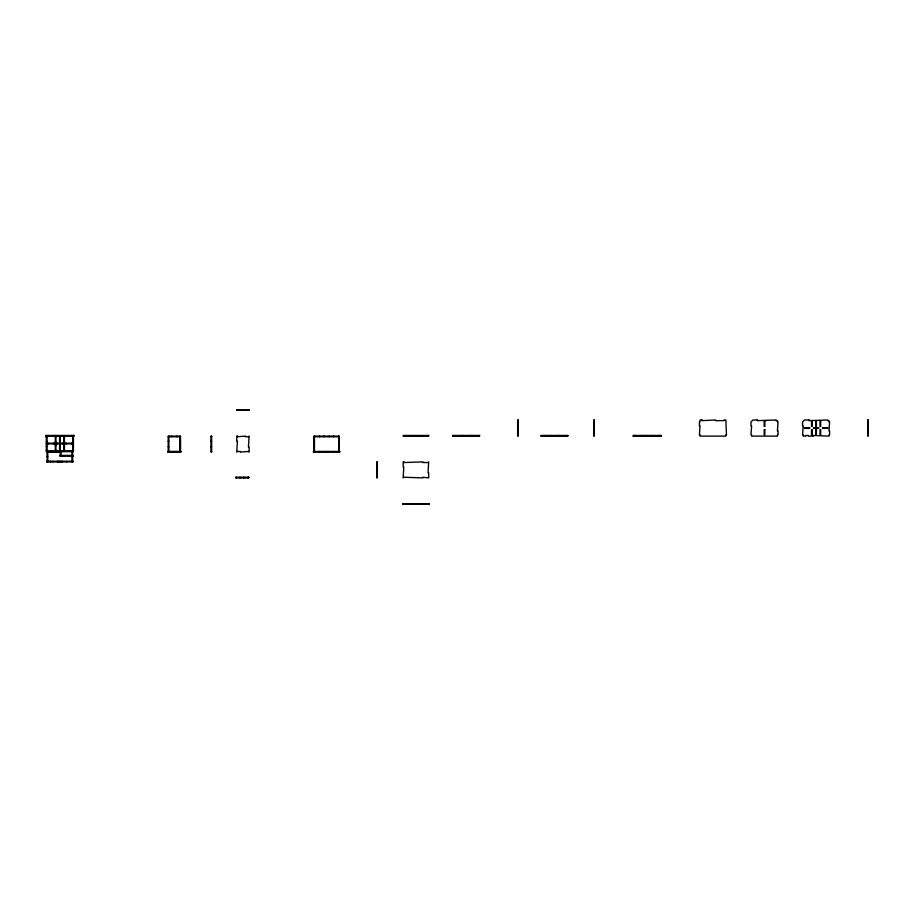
<?xml version="1.0" encoding="UTF-8"?>
<svg xmlns="http://www.w3.org/2000/svg" width="914" height="914" viewBox="0 0 914 914"><rect width="100%" height="100%" fill="white"/><g stroke="black" fill="none" stroke-linecap="round" stroke-linejoin="round"><path stroke-width="1.37" d="M517.632 420.646L518.272 420.646M593.7 420.646L594.34 420.646M867.66 420.646L868.3 420.646M517.632 421.285L518.272 421.285M867.66 421.285L868.3 421.285M593.7 421.937L594.34 421.937M593.7 425.798L594.34 425.798M517.632 426.45L518.272 426.45M867.66 426.45L868.3 426.45M517.632 427.729L518.272 427.729M593.7 427.729L594.34 427.729M517.632 428.38L518.272 428.38M593.7 428.38L594.34 428.38M517.632 429.671L518.272 429.671M867.66 429.671L868.3 429.671M593.7 430.962L594.34 430.962M517.632 434.824L518.272 434.824M593.7 434.824L594.34 434.824M867.66 434.824L868.3 434.824M517.632 435.475L518.272 435.475M593.7 435.475L594.34 435.475M55.308 436.755L55.948 436.755M63.809 436.755L64.46 436.755M168.199 436.755L180.515 436.755M210.985 436.755L211.637 436.755M313.81 436.755L339.334 436.755M46.34 437.406L46.991 437.406M72.777 437.406L73.417 437.406M46.34 441.268L46.991 441.268M72.777 441.268L73.417 441.268M168.199 441.268L168.85 441.268M179.864 441.268L180.515 441.268M210.985 441.268L211.637 441.268M313.81 441.268L314.45 441.268M338.683 441.268L339.334 441.268M55.308 441.919L55.948 441.919M63.809 441.919L64.46 441.919M46.34 443.21L73.417 443.21M46.34 443.85L73.417 443.85M55.308 445.141L55.948 445.141M63.809 445.141L64.46 445.141M46.34 446.432L46.991 446.432M72.777 446.432L73.417 446.432M168.199 446.946L168.85 446.946M179.864 446.946L180.515 446.946M210.985 446.946L211.637 446.946M313.81 446.946L314.45 446.946M338.683 446.946L339.334 446.946M46.34 450.294L46.991 450.294M55.308 450.294L55.948 450.294M63.809 450.294L64.46 450.294M72.777 450.294L73.417 450.294M46.34 450.945L73.417 450.945M72 451.07L72.64 451.07M210.985 451.459L211.637 451.459M47.117 456.737L47.768 456.737M72 456.737L72.64 456.737M376.717 462.541L377.368 462.541M376.717 467.054L377.368 467.054M376.717 472.732L377.368 472.732M376.717 477.245L377.368 477.245M660.731 435.475L660.731 436.115M660.091 435.475L660.091 436.115M658.8 435.475L658.8 436.115M658.16 435.475L658.16 436.115M654.287 435.475L654.287 436.115M651.773 435.475L651.773 436.115M651.134 435.475L651.134 436.115M649.774 435.475L649.774 436.115M647.523 435.475L647.523 436.115M646.872 435.475L646.872 436.115M644.621 435.475L644.621 436.115M643.262 435.475L643.262 436.115M642.622 435.475L642.622 436.115M640.108 435.475L640.108 436.115M636.235 435.475L636.235 436.115M635.596 435.475L635.596 436.115M634.305 435.475L634.305 436.115M633.665 435.475L633.665 436.115M567.263 435.475L567.263 436.115M564.692 435.475L564.692 436.115M562.11 435.475L562.11 436.115M558.957 435.475L558.957 436.115M558.305 435.475L558.305 436.115M556.957 435.475L556.957 436.115M551.793 435.475L551.793 436.115M550.445 435.475L550.445 436.115M549.794 435.475L549.794 436.115M546.641 435.475L546.641 436.115M544.058 435.475L544.058 436.115M541.488 435.475L541.488 436.115M478.959 435.475L478.959 436.115M477.668 435.475L477.668 436.115M472.504 435.475L472.504 436.115M470.641 435.475L470.641 436.115M469.99 435.475L469.99 436.115M468.642 435.475L468.642 436.115M463.489 435.475L463.489 436.115M462.13 435.475L462.13 436.115M461.49 435.475L461.49 436.115M459.616 435.475L459.616 436.115M454.464 435.475L454.464 436.115M453.173 435.475L453.173 436.115M428.677 503.671L428.677 504.311M428.026 435.475L428.026 436.115M428.026 503.671L428.026 504.311M422.874 435.475L422.874 436.115M422.874 503.671L422.874 504.311M418.486 435.475L418.486 436.115M418.486 503.671L418.486 504.311M417.207 503.671L417.207 504.311M415.916 435.475L415.916 436.115M415.916 503.671L415.916 504.311M414.625 503.671L414.625 504.311M413.334 435.475L413.334 436.115M413.334 503.671L413.334 504.311M408.946 435.475L408.946 436.115M408.946 503.671L408.946 504.311M406.376 435.475L406.376 436.115M406.376 503.671L406.376 504.311M403.794 435.475L403.794 436.115M403.794 503.671L403.794 504.311M403.154 503.671L403.154 504.311M339.334 452.099L339.334 436.115L313.81 436.115L313.81 452.099M338.683 436.115L338.683 452.099M333.53 436.115L333.53 436.755M333.53 451.459L333.53 452.099M329.143 436.115L329.143 436.755M329.143 451.459L329.143 452.099M327.863 451.459L327.863 452.099M325.281 451.459L325.281 452.099M323.99 436.115L323.99 436.755M323.99 451.459L323.99 452.099M319.603 436.115L319.603 436.755M319.603 451.459L319.603 452.099M314.45 436.115L314.45 452.099M248.448 409.689L248.448 410.329M248.448 477.245L248.448 477.885M247.797 477.245L247.797 477.885M245.512 409.689L245.512 410.329M244.861 477.245L244.861 477.885M243.581 477.245L243.581 477.885M240.999 477.245L240.999 477.885M240.348 409.689L240.348 410.329M239.708 477.245L239.708 477.885M237.423 409.689L237.423 410.329M236.772 477.245L236.772 477.885M236.132 477.245L236.132 477.885M180.515 452.099L180.515 436.115L168.199 436.115L168.199 452.099M179.864 436.115L179.864 452.099M176.939 436.115L176.939 436.755M176.939 451.459L176.939 452.099M175.648 451.459L175.648 452.099M173.066 451.459L173.066 452.099M171.775 436.115L171.775 436.755M171.775 451.459L171.775 452.099M168.85 436.115L168.85 452.099M73.417 435.475L73.417 451.585L46.34 451.585L46.34 435.475M72.777 435.475L72.777 451.585M72.64 450.568L72.64 461.901M72 450.568L72 461.901M71.486 435.475L71.486 436.115M71.486 443.21L71.486 443.85M70.195 450.945L70.195 451.585M69.064 455.458L69.064 456.097M67.773 455.458L67.773 456.097M67.613 450.945L67.613 451.585M66.973 435.475L66.973 436.115M66.848 461.25L66.848 461.901M66.322 443.21L66.322 443.85M65.202 455.458L65.202 456.097M64.46 435.475L64.46 451.585M63.809 435.475L63.809 451.585M63.911 455.458L63.911 456.097M62.46 435.475L62.46 436.115M62.46 443.21L62.46 443.85M62.46 450.945L62.46 451.585M62.46 461.25L62.46 461.901M61.169 461.25L61.169 461.901M60.975 450.945L60.975 456.097M60.335 451.447L60.335 456.097M60.198 450.945L60.198 451.585M59.878 451.585L59.878 452.224L46.671 452.224L46.671 451.585M59.878 461.25L59.878 461.901M59.559 450.945L59.559 451.585M58.587 461.25L58.587 461.901M57.308 435.475L57.308 436.115M57.308 443.21L57.308 443.85M57.308 450.945L57.308 451.585M57.308 461.25L57.308 461.901M55.948 435.475L55.948 451.585M55.308 435.475L55.308 451.585M53.435 443.21L53.435 443.85M52.921 461.25L52.921 461.901M52.795 435.475L52.795 436.115M52.144 450.945L52.144 451.585M50.339 461.25L50.339 461.901M49.573 450.945L49.573 451.585M48.282 435.475L48.282 436.115M48.282 443.21L48.282 443.85M47.768 451.585L47.768 461.901M46.991 435.475L47.117 461.901M249.088 409.689L236.772 409.689L236.772 410.329L249.088 410.329L249.088 409.689M518.272 419.994L517.632 419.994L517.632 436.115L518.272 436.115L518.272 419.994M594.34 419.994L593.7 419.994L593.7 436.115L594.34 436.115L594.34 419.994M701.986 419.994L700.055 419.994L700.055 421.937L699.416 421.937L699.416 425.798L700.055 425.798L699.416 434.824L700.055 434.824L700.055 436.115L725.842 436.115L725.842 434.824L726.481 434.824L725.842 419.994L723.911 419.994L723.911 420.646L715.525 420.646L715.525 419.994L701.986 420.646L701.986 419.994M757.432 419.994L752.919 419.994L750.977 421.937L750.977 425.798L751.628 425.798L750.977 434.824L751.628 434.824L751.628 436.115L777.414 436.115L777.414 434.824L778.054 434.824L778.054 430.962L777.414 430.962L778.054 421.937L777.414 421.937L777.414 420.646L776.123 420.646L776.123 419.994L757.432 420.646L757.432 419.994M808.993 419.994L804.48 419.994L802.549 421.937L802.549 425.798L803.189 425.798L802.549 434.824L803.189 434.824L803.189 436.115L805.771 436.115L805.771 435.475L808.353 435.475L808.353 436.115L813.506 436.115L813.506 435.475L828.975 436.115L828.975 434.824L829.626 434.824L829.626 430.962L828.975 430.962L829.626 421.937L828.975 421.937L828.975 420.646L827.684 420.646L827.684 419.994L808.993 420.646L808.993 419.994M868.3 419.994L867.66 419.994L867.66 436.115L868.3 436.115L868.3 419.994M764.835 421.285L764.195 421.285L764.195 426.45L764.835 426.45L764.835 421.285M812.158 421.285L811.506 421.285L811.506 426.45L812.158 426.45L812.158 421.285M816.408 421.285L815.768 421.285L815.768 426.45L816.408 426.45L816.408 421.285M820.658 421.285L820.018 421.285L820.018 426.45L820.658 426.45L820.658 421.285M809.644 427.729L804.48 427.729L804.48 428.38L809.644 428.38L809.644 427.729M818.67 427.729L813.506 427.729L813.506 428.38L818.67 428.38L818.67 427.729M827.684 427.729L822.531 427.729L822.531 428.38L827.684 428.38L827.684 427.729M764.835 429.671L764.195 429.671L764.195 434.824L764.835 434.824L764.835 429.671M812.158 429.671L811.506 429.671L811.506 434.824L812.158 434.824L812.158 429.671M816.408 429.671L815.768 429.671L815.768 434.824L816.408 434.824L816.408 429.671M820.658 429.671L820.018 429.671L820.018 434.824L820.658 434.824L820.658 429.671M74.068 435.475L45.7 435.475L45.7 436.115L74.068 436.115L74.068 435.475M428.677 435.475L403.154 435.475L403.154 436.115L428.677 436.115L428.677 435.475M479.599 435.475L452.521 435.475L452.521 436.115L479.599 436.115L479.599 435.475M567.914 435.475L540.837 435.475L540.837 436.115L567.914 436.115L567.914 435.475M661.382 435.475L633.014 435.475L633.014 436.115L661.382 436.115L661.382 435.475M211.637 436.115L210.985 436.115L210.985 452.099L211.637 452.099L211.637 436.115M237.423 436.115L236.772 436.115L236.772 441.268L237.423 441.268L236.772 452.099L237.423 451.459L240.348 451.459L240.348 452.099L248.448 451.459L249.088 452.099L249.088 446.946L248.448 446.946L249.088 436.115L248.448 436.755L245.512 436.755L245.512 436.115L237.423 436.755L237.423 436.115M60.198 436.755L59.559 436.755L59.559 441.919L60.198 441.919L60.198 436.755M60.198 445.141L59.559 445.141L59.559 450.294L60.198 450.294L60.198 445.141M180.961 451.459L167.753 451.459L167.753 452.099L180.961 452.099L180.961 451.459M339.779 451.459L313.353 451.459L313.353 452.099L339.779 452.099L339.779 451.459M73.097 455.458L59.878 455.458L59.878 456.097L73.097 456.097L73.097 455.458M73.097 461.25L46.671 461.25L46.671 461.901L73.097 461.901L73.097 461.25M377.368 461.901L376.717 461.901L376.717 477.885L377.368 477.885L377.368 461.901M403.794 461.901L403.154 461.901L403.154 467.054L403.794 467.054L403.154 477.885L403.794 477.245L422.874 477.885L422.874 477.245L428.677 477.885L428.677 472.732L428.026 472.732L428.677 461.901L428.026 462.541L422.874 462.541L422.874 461.901L403.794 462.541L403.794 461.901M248.894 477.245L235.675 477.245L235.675 477.885L248.894 477.885L248.894 477.245M429.123 503.671L402.697 503.671L402.697 504.311L429.123 504.311L429.123 503.671"/></g></svg>
